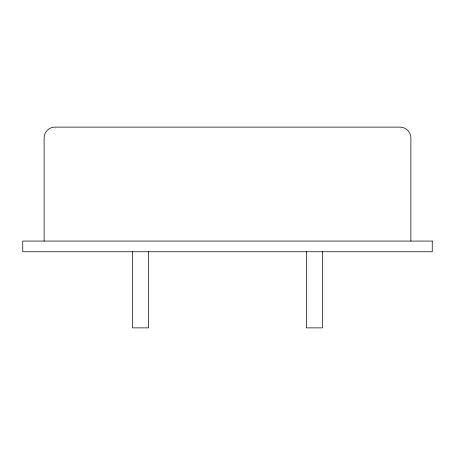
<?xml version="1.0" encoding="UTF-8"?>
<svg xmlns="http://www.w3.org/2000/svg" width="455" height="455" viewBox="0 0 455 455"><rect width="100%" height="100%" fill="white"/><g stroke="black" fill="none" stroke-linecap="round" stroke-linejoin="round"><path stroke-width="0.68" d="M410.882 241.065L410.882 137.802C410.916 132.047 405.843 127.076 400.11 127.121L54.89 127.121C49.157 127.076 44.084 132.047 44.118 137.802L44.118 241.065M322.396 251.751L322.396 327.879L306.374 327.879L306.374 251.751M148.626 251.751L148.626 327.879L132.604 327.879L132.604 251.751M432.25 241.065L22.75 241.065L22.75 251.751L432.25 251.751L432.25 241.065"/></g></svg>
